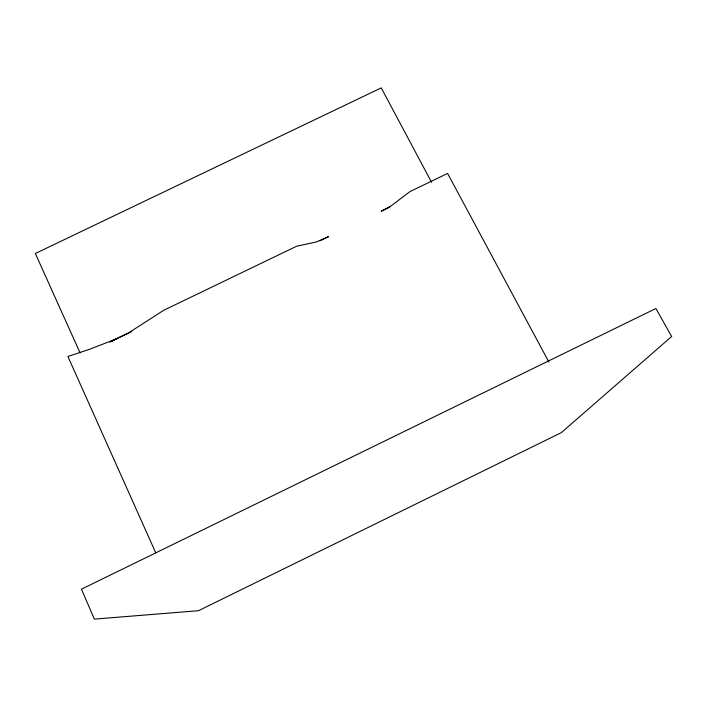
<?xml version="1.0" encoding="UTF-8"?>
<svg xmlns="http://www.w3.org/2000/svg" width="707" height="707" viewBox="0 0 707 707"><rect width="100%" height="100%" fill="white"/><g stroke="black" fill="none" stroke-linecap="round" stroke-linejoin="round"><path stroke-width="1.06" d="M110.018 342.02L131.696 331.556M319.847 240.84L328.614 236.606L316.391 241.944L296.675 246.204L163.573 310.364L128.957 332.661L110.098 341.755L116.92 338.688L89.462 349.32L67.899 356.478L155.743 552.821M389.902 207.054L381.161 211.269L390.918 206.011L409.989 191.579L447.611 173.445L548.888 362.064M431.579 182.318L381.25 87.88L35.35 253.495L80.094 352.926M671.65 336.497L561.323 432.64L198.517 610.689L94.367 619.12L81.455 589.178L655.902 308.508L671.65 336.497"/></g></svg>
